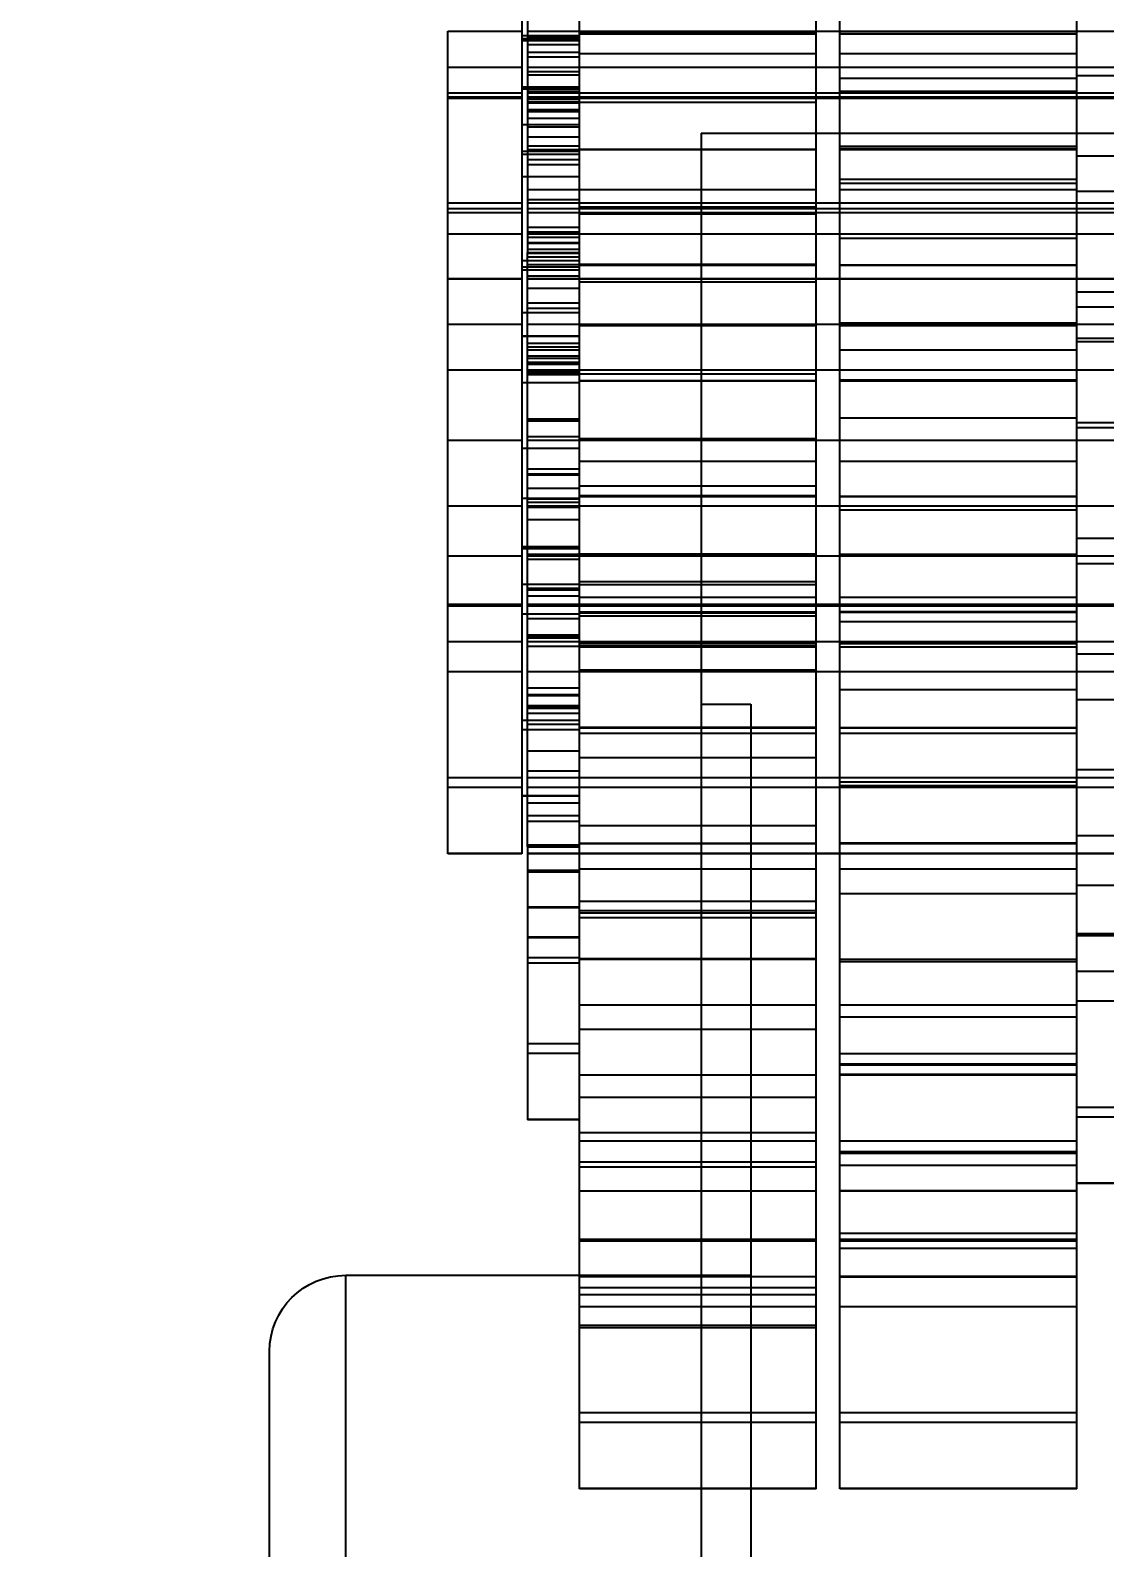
# Model space of a CAD drawing. Header units: metres. Extents: x 0 to 63075, y 0 to 44550.
# Drawn here: x 37029.35 to 37036.25, y 17355.04 to 17364.78 of the extents above; entities that cross this region are included whole.
import ezdxf

# ---------------------------------------------------------------- set-up
doc = ezdxf.new("R2010")
doc.units = ezdxf.units.M
doc.header["$LTSCALE"] = 75
doc.linetypes.add('HIDDEN2', pattern=[4.7625, 3.175, -1.5875])
doc.layers.add('SDM', color=7, linetype='Continuous')
doc.layers.add('ST1', color=7, linetype='HIDDEN2')
doc.styles.add('ROMANS', font='ROMANS.SHX')
doc.dimstyles.new('75___1-75', dxfattribs={"dimscale": 75, "dimtxt": 2.5, "dimasz": 2, "dimexe": 1.5, "dimexo": 1, "dimgap": 0.5, "dimtad": 1, "dimdec": 0, "dimzin": 12, "dimtxsty": 'ROMANS', "dimcen": 0, "dimclrd": 256, "dimclre": 256, "dimclrt": 3, "dimazin": 3, "dimtfac": 1, "dimtdec": 0, "dimtmove": 0, "dimatfit": 0, "dimfxl": 1, "dimlwd": -1, "dimlwe": -1, "dimarcsym": 0})

# ---------------------------------------------------------------- blocks, each defined once
blk = doc.blocks.new('*D28')
at = {"layer": 'Defpoints', "color": 0, "transparency": 16777216}
for p in [(33880.1055, 17728.4388), (37150.032, 17728.4388), (37007.7945, 17285.3738)]:
    blk.add_point(p, dxfattribs=at)
at = {"layer": 'SDM', "transparency": 16777216}
for p, q in [((33880.1055, 17878.4388), (33880.1055, 18585.5817)), ((37075.032, 17728.4388), (33767.6055, 17728.4388)), ((33880.1055, 17285.3738), (33880.1055, 17728.4388)), ((36932.7945, 17285.3738), (33767.6055, 17285.3738)), ((33880.1055, 17135.3738), (33880.1055, 16985.3738))]:
    blk.add_line(p, q, dxfattribs=at)
for points in [[(33855.1055, 17878.4388), (33905.1055, 17878.4388), (33880.1055, 17728.4388)], [(33855.1055, 17135.3738), (33905.1055, 17135.3738), (33880.1055, 17285.3738)]]:
    blk.add_solid(points, dxfattribs=at)
at = {"layer": 'SDM', "color": 3, "transparency": 16777216, "insert": (33748.8555, 18307.0103), "char_height": 187.5, "attachment_point": 5, "rotation": 90, "style": 'ROMANS'}
blk.add_mtext('443', dxfattribs=at)
blk = doc.blocks.new('A$C542b401d')
at = {"layer": 'ST1'}
for p, q in [((306.965, 1423.6633), (306.965, 1426.6009)), ((308.485, 1423.6633), (308.485, 1426.6009)), ((308.637, 1420.6863), (308.637, 1426.6009)), ((310.157, 1420.6863), (310.157, 1426.6009)), ((310.4891, 1426.1684), (310.4891, 1423.2182)), ((310.526, 1424.7613), (310.526, 1424.6385)), ((310.157, 1424.6385), (295.6585, 1424.6385)), ((306.965, 1424.6385), (299.035, 1424.6385)), ((308.485, 1424.6385), (306.965, 1424.6385)), ((308.485, 1424.6246), (306.965, 1424.6246)), ((306.965, 1424.6208), (308.485, 1424.6208)), ((310.4891, 1424.6385), (308.637, 1424.6385)), ((310.157, 1424.6285), (308.637, 1424.6285)), ((308.637, 1424.6208), (310.157, 1424.6208)), ((310.157, 1424.6098), (310.526, 1424.6098)), ((310.4891, 1424.6057), (310.157, 1424.6057)), ((310.526, 1424.6385), (310.526, 1420.9485)), ((311, 1424.6385), (310.526, 1424.6385)), ((311, 1423.3474), (311, 1424.6385)), ((310.526, 1424.5918), (310.157, 1424.5918)), ((310.157, 1424.5767), (310.526, 1424.5767)), ((310.4891, 1424.5547), (310.157, 1424.5547)), ((310.4891, 1424.5041), (310.157, 1424.5041)), ((310.157, 1424.4092), (295.6585, 1424.4092)), ((306.965, 1424.4092), (299.035, 1424.4092)), ((306.965, 1424.4932), (308.485, 1424.4932)), ((308.485, 1424.4092), (306.965, 1424.4092)), ((308.637, 1424.4932), (310.157, 1424.4932)), ((310.4891, 1424.4092), (308.637, 1424.4092)), ((310.4891, 1424.4747), (310.157, 1424.4747)), ((311, 1424.4092), (310.526, 1424.4092)), ((299.035, 1424.3533), (306.965, 1424.3533)), ((308.485, 1424.3383), (306.965, 1424.3383)), ((310.157, 1424.379), (310.4891, 1424.379)), ((310.4891, 1424.3583), (310.157, 1424.3583)), ((295.6585, 1424.2408), (310.157, 1424.2408)), ((310.157, 1424.2183), (295.6585, 1424.2183)), ((295.6585, 1424.2077), (310.157, 1424.2077)), ((299.035, 1424.2408), (306.965, 1424.2408)), ((306.965, 1424.2183), (299.035, 1424.2183)), ((299.035, 1424.2077), (306.965, 1424.2077)), ((308.485, 1424.2534), (306.965, 1424.2534)), ((306.965, 1424.2408), (308.485, 1424.2408)), ((308.485, 1424.2183), (306.965, 1424.2183)), ((306.965, 1424.2077), (308.485, 1424.2077)), ((308.637, 1424.2408), (310.4891, 1424.2408)), ((310.4891, 1424.2183), (308.637, 1424.2183)), ((308.637, 1424.2077), (310.4891, 1424.2077)), ((310.526, 1424.2815), (310.157, 1424.2815)), ((310.526, 1424.2695), (310.157, 1424.2695)), ((310.4891, 1424.2533), (310.157, 1424.2533)), ((310.157, 1424.2449), (310.4891, 1424.2449)), ((310.4891, 1424.2078), (310.157, 1424.2078)), ((310.526, 1424.2408), (311, 1424.2408)), ((311, 1424.2183), (310.526, 1424.2183)), ((310.526, 1424.2077), (311, 1424.2077)), ((310.157, 1424.1834), (308.637, 1424.1834)), ((310.157, 1424.2017), (310.4891, 1424.2017)), ((310.4891, 1424.1867), (310.157, 1424.1867)), ((310.157, 1424.1773), (310.4891, 1424.1773)), ((310.4891, 1424.1365), (310.157, 1424.1365)), ((310.4891, 1424.1235), (310.157, 1424.1235)), ((310.4891, 1424.0801), (310.157, 1424.0801)), ((310.526, 1424.0402), (310.157, 1424.0402)), ((310.4891, 1424.0249), (310.157, 1424.0249)), ((309.375, 1423.984), (306.605, 1423.984)), ((309.375, 1423.984), (309.375, 1394.5457)), ((310.4891, 1423.9607), (310.157, 1423.9607)), ((299.035, 1423.8369), (306.965, 1423.8369)), ((308.485, 1423.9023), (306.965, 1423.9023)), ((308.485, 1423.886), (306.965, 1423.886)), ((306.965, 1423.8783), (308.485, 1423.8783)), ((310.157, 1423.8821), (308.637, 1423.8821)), ((308.637, 1423.8783), (310.157, 1423.8783)), ((310.4891, 1423.9044), (310.157, 1423.9044)), ((310.4891, 1423.8799), (310.157, 1423.8799)), ((310.157, 1423.8673), (310.526, 1423.8673)), ((310.526, 1423.8493), (310.157, 1423.8493)), ((310.4891, 1423.8149), (310.157, 1423.8149)), ((310.4891, 1423.7828), (310.157, 1423.7828)), ((308.485, 1423.689), (306.965, 1423.689)), ((308.485, 1423.6633), (306.965, 1423.6633)), ((306.965, 1420.6863), (306.965, 1423.6633)), ((306.965, 1423.6211), (308.485, 1423.6211)), ((308.485, 1420.6863), (308.485, 1423.6633)), ((308.637, 1423.6211), (310.157, 1423.6211)), ((310.157, 1423.7046), (310.526, 1423.7046)), ((310.4891, 1423.6229), (310.157, 1423.6229)), ((310.157, 1423.5371), (295.6585, 1423.5371)), ((299.035, 1423.6108), (306.965, 1423.6108)), ((306.965, 1423.5371), (299.035, 1423.5371)), ((308.485, 1423.5371), (306.965, 1423.5371)), ((310.4891, 1423.5371), (308.637, 1423.5371)), ((310.4891, 1423.5581), (310.157, 1423.5581)), ((310.4891, 1423.537), (310.157, 1423.537)), ((311, 1423.5371), (310.526, 1423.5371)), ((295.6585, 1423.4983), (310.157, 1423.4983)), ((310.157, 1423.4758), (295.6585, 1423.4758)), ((299.035, 1423.4983), (306.965, 1423.4983)), ((306.965, 1423.4758), (299.035, 1423.4758)), ((306.965, 1423.4983), (308.485, 1423.4983)), ((308.485, 1423.4758), (306.965, 1423.4758)), ((310.157, 1423.5109), (308.637, 1423.5109)), ((308.637, 1423.4983), (310.4891, 1423.4983)), ((310.4891, 1423.4758), (308.637, 1423.4758)), ((310.157, 1423.4662), (308.637, 1423.4662)), ((310.526, 1423.4983), (311, 1423.4983)), ((311, 1423.4758), (310.526, 1423.4758)), ((295.6585, 1423.3356), (310.157, 1423.3356)), ((299.035, 1423.3356), (306.965, 1423.3356)), ((306.965, 1423.3356), (308.485, 1423.3356)), ((308.637, 1423.3356), (310.4891, 1423.3356)), ((310.4891, 1423.3812), (310.157, 1423.3812)), ((310.4891, 1423.3512), (310.157, 1423.3512)), ((310.526, 1423.3356), (311, 1423.3356)), ((311, 1420.9485), (311, 1423.3474)), ((308.485, 1423.3113), (306.965, 1423.3113)), ((310.4891, 1423.3162), (310.157, 1423.3162)), ((310.4891, 1423.2824), (310.157, 1423.2824)), ((310.157, 1423.2763), (310.4891, 1423.2763)), ((310.4891, 1423.2407), (310.157, 1423.2407)), ((310.4891, 1423.2406), (310.157, 1423.2406)), ((308.485, 1423.1396), (306.965, 1423.1396)), ((306.965, 1423.1358), (308.485, 1423.1358)), ((310.157, 1423.1435), (308.637, 1423.1435)), ((308.637, 1423.1358), (310.157, 1423.1358)), ((310.4891, 1423.2182), (310.157, 1423.2182)), ((310.4891, 1423.2138), (310.157, 1423.2138)), ((310.4891, 1423.1921), (310.157, 1423.1921)), ((310.526, 1423.1681), (310.157, 1423.1681)), ((310.4891, 1423.1429), (310.157, 1423.1429)), ((310.157, 1423.1391), (310.4891, 1423.1391)), ((310.4891, 1419.4054), (310.4891, 1423.2182)), ((310.157, 1423.052), (295.6585, 1423.052)), ((310.157, 1423.05), (295.6585, 1423.05)), ((306.965, 1423.052), (299.035, 1423.052)), ((306.965, 1423.05), (299.035, 1423.05)), ((308.485, 1423.052), (306.965, 1423.052)), ((308.485, 1423.05), (306.965, 1423.05)), ((310.4891, 1423.052), (308.637, 1423.052)), ((310.4891, 1423.05), (308.637, 1423.05)), ((310.157, 1423.1248), (310.526, 1423.1248)), ((310.526, 1423.1068), (310.157, 1423.1068)), ((310.4891, 1423.0697), (310.157, 1423.0697)), ((311, 1423.052), (310.526, 1423.052)), ((311, 1423.05), (310.526, 1423.05)), ((299.035, 1422.9648), (306.965, 1422.9648)), ((310.157, 1423.0301), (308.637, 1423.0301)), ((310.4891, 1422.9897), (310.157, 1422.9897)), ((299.035, 1422.8683), (306.965, 1422.8683)), ((310.157, 1422.894), (310.4891, 1422.894)), ((310.4891, 1422.8615), (310.157, 1422.8615)), ((295.6585, 1422.7558), (310.157, 1422.7558)), ((299.035, 1422.7558), (306.965, 1422.7558)), ((308.485, 1422.7684), (306.965, 1422.7684)), ((306.965, 1422.7558), (308.485, 1422.7558)), ((306.965, 1422.749), (308.485, 1422.749)), ((308.637, 1422.7558), (310.4891, 1422.7558)), ((308.637, 1422.749), (310.157, 1422.749)), ((310.157, 1422.8325), (310.526, 1422.8325)), ((310.4891, 1422.7599), (310.157, 1422.7599)), ((310.526, 1422.7558), (311, 1422.7558)), ((299.035, 1422.6679), (306.965, 1422.6679)), ((310.526, 1422.683), (310.157, 1422.683)), ((310.526, 1422.681), (310.157, 1422.681)), ((299.035, 1422.6463), (306.965, 1422.6463)), ((308.485, 1422.5941), (306.965, 1422.5941)), ((310.4891, 1422.6375), (310.157, 1422.6375)), ((310.4891, 1422.6141), (310.157, 1422.6141)), ((310.4891, 1422.5951), (310.157, 1422.5951)), ((310.4891, 1422.556), (310.157, 1422.556)), ((295.6585, 1422.4635), (310.157, 1422.4635)), ((299.035, 1422.4635), (306.965, 1422.4635)), ((306.965, 1422.4635), (308.485, 1422.4635)), ((308.637, 1422.4635), (310.4891, 1422.4635)), ((310.4891, 1422.5399), (310.157, 1422.5399)), ((310.4891, 1422.5141), (310.157, 1422.5141)), ((310.4891, 1422.5091), (310.157, 1422.5091)), ((310.157, 1422.5007), (310.4891, 1422.5007)), ((310.4891, 1422.4611), (310.157, 1422.4611)), ((310.526, 1422.4635), (311, 1422.4635)), ((308.485, 1422.401), (306.965, 1422.401)), ((306.965, 1422.3933), (308.485, 1422.3933)), ((310.157, 1422.4392), (308.637, 1422.4392)), ((310.157, 1422.3971), (308.637, 1422.3971)), ((308.637, 1422.3933), (310.157, 1422.3933)), ((310.4891, 1422.449), (310.157, 1422.449)), ((310.4891, 1422.4425), (310.157, 1422.4425)), ((310.4891, 1422.4356), (310.157, 1422.4356)), ((310.157, 1422.3823), (310.526, 1422.3823)), ((299.035, 1422.1258), (306.965, 1422.1258)), ((299.035, 1422.0927), (306.965, 1422.0927)), ((308.485, 1422.158), (306.965, 1422.158)), ((310.4891, 1422.1512), (310.157, 1422.1512)), ((310.4891, 1422.1453), (310.157, 1422.1453)), ((310.4891, 1422.1379), (310.157, 1422.1379)), ((295.6585, 1422.0133), (310.157, 1422.0133)), ((299.035, 1422.0133), (306.965, 1422.0133)), ((306.965, 1422.0133), (308.485, 1422.0133)), ((310.157, 1422.0259), (308.637, 1422.0259)), ((308.637, 1422.0133), (310.4891, 1422.0133)), ((310.4891, 1422.0386), (310.157, 1422.0386)), ((310.526, 1422.0133), (311, 1422.0133)), ((306.965, 1421.8769), (308.485, 1421.8769)), ((308.637, 1421.8769), (310.157, 1421.8769)), ((310.157, 1421.9603), (310.526, 1421.9603)), ((310.4891, 1421.8312), (310.157, 1421.8312)), ((310.4891, 1421.7974), (310.157, 1421.7974)), ((310.4891, 1421.7927), (310.157, 1421.7927)), ((310.157, 1421.7913), (310.4891, 1421.7913)), ((310.157, 1421.722), (308.637, 1421.722)), ((310.4891, 1421.7071), (310.157, 1421.7071)), ((295.6585, 1421.5913), (310.157, 1421.5913)), ((299.035, 1421.5913), (306.965, 1421.5913)), ((308.485, 1421.6546), (306.965, 1421.6546)), ((306.965, 1421.6508), (308.485, 1421.6508)), ((306.965, 1421.5913), (308.485, 1421.5913)), ((310.157, 1421.6585), (308.637, 1421.6585)), ((308.637, 1421.6508), (310.157, 1421.6508)), ((308.637, 1421.5913), (310.4891, 1421.5913)), ((310.157, 1421.6398), (310.526, 1421.6398)), ((310.4891, 1421.637), (310.157, 1421.637)), ((310.157, 1421.614), (310.4891, 1421.614)), ((310.157, 1421.5872), (310.4891, 1421.5872)), ((310.4891, 1421.5847), (310.157, 1421.5847)), ((310.526, 1421.5913), (311, 1421.5913)), ((308.485, 1421.5671), (306.965, 1421.5671)), ((310.4891, 1421.5048), (310.157, 1421.5048)), ((299.035, 1421.3833), (306.965, 1421.3833)), ((310.157, 1421.2859), (308.637, 1421.2859)), ((310.157, 1421.3295), (310.526, 1421.3295)), ((310.157, 1421.3175), (310.526, 1421.3175)), ((295.6585, 1421.2708), (310.157, 1421.2708)), ((299.035, 1421.2708), (306.965, 1421.2708)), ((299.035, 1421.2206), (306.965, 1421.2206)), ((308.485, 1421.2834), (306.965, 1421.2834)), ((306.965, 1421.2708), (308.485, 1421.2708)), ((308.637, 1421.2708), (310.4891, 1421.2708)), ((310.4891, 1421.2832), (310.157, 1421.2832)), ((310.4891, 1421.2506), (310.157, 1421.2506)), ((310.526, 1421.2708), (311, 1421.2708)), ((310.157, 1421.1069), (308.637, 1421.1069)), ((306.965, 1421.0048), (308.485, 1421.0048)), ((310.157, 1421.0878), (308.637, 1421.0878)), ((308.637, 1421.0048), (310.157, 1421.0048)), ((310.157, 1421.0882), (310.526, 1421.0882)), ((310.4891, 1421.0648), (310.157, 1421.0648)), ((310.4891, 1421.0549), (310.157, 1421.0549)), ((310.4891, 1421.0157), (310.157, 1421.0157)), ((295.6585, 1420.9605), (310.157, 1420.9605)), ((295.6585, 1420.9485), (310.157, 1420.9485)), ((299.035, 1420.9605), (306.965, 1420.9605)), ((299.035, 1420.9485), (306.965, 1420.9485)), ((306.965, 1420.9605), (308.485, 1420.9605)), ((306.965, 1420.9485), (308.485, 1420.9485)), ((308.485, 1420.916), (306.965, 1420.916)), ((306.965, 1420.9083), (308.485, 1420.9083)), ((308.637, 1420.9605), (310.4891, 1420.9605)), ((308.637, 1420.9485), (310.4891, 1420.9485)), ((310.157, 1420.9121), (308.637, 1420.9121)), ((308.637, 1420.9083), (310.157, 1420.9083)), ((310.157, 1420.9074), (308.637, 1420.9074)), ((310.157, 1420.8973), (310.526, 1420.8973)), ((310.526, 1420.9605), (311, 1420.9605)), ((310.526, 1420.9485), (310.526, 1419.36)), ((310.526, 1420.9485), (311, 1420.9485)), ((311, 1419.36), (311, 1420.9485)), ((308.485, 1420.8499), (306.965, 1420.8499)), ((310.157, 1420.887), (308.637, 1420.887)), ((310.4891, 1420.8699), (310.157, 1420.8699)), ((295.6585, 1420.7192), (310.157, 1420.7192)), ((299.035, 1420.7192), (306.965, 1420.7192)), ((306.965, 1420.7192), (308.485, 1420.7192)), ((306.965, 1416.8735), (306.965, 1420.7097)), ((306.965, 1420.7079), (308.485, 1420.7079)), ((308.637, 1420.7192), (310.4891, 1420.7192)), ((308.637, 1420.7079), (310.157, 1420.7079)), ((310.4891, 1420.7648), (310.157, 1420.7648)), ((310.157, 1420.7565), (310.4891, 1420.7565)), ((310.4891, 1420.7459), (310.157, 1420.7459)), ((310.526, 1420.7192), (311, 1420.7192)), ((299.035, 1420.6408), (306.965, 1420.6408)), ((306.965, 1420.6863), (308.485, 1420.6863)), ((308.485, 1416.8735), (308.485, 1420.6863)), ((310.157, 1420.6949), (308.637, 1420.6949)), ((308.637, 1418.9806), (308.637, 1420.6863)), ((308.637, 1420.6863), (310.157, 1420.6863)), ((310.4891, 1420.6925), (310.157, 1420.6925)), ((310.157, 1418.9806), (310.157, 1420.6863)), ((295.6585, 1420.5283), (310.157, 1420.5283)), ((299.035, 1420.5283), (306.965, 1420.5283)), ((306.965, 1420.5283), (308.485, 1420.5283)), ((310.157, 1420.5409), (308.637, 1420.5409)), ((308.637, 1420.5283), (310.4891, 1420.5283)), ((310.526, 1420.5283), (311, 1420.5283)), ((308.485, 1420.4138), (306.965, 1420.4138)), ((310.4891, 1420.4255), (310.157, 1420.4255)), ((299.035, 1420.3485), (306.965, 1420.3485)), ((309.0562, 1420.3195), (309.0562, 1396.4009)), ((309.375, 1420.3195), (309.0562, 1420.3195)), ((310.4891, 1420.383), (310.157, 1420.383)), ((310.4891, 1420.3768), (310.157, 1420.3768)), ((310.4891, 1420.3124), (310.157, 1420.3124)), ((310.157, 1420.3063), (310.4891, 1420.3063)), ((310.4891, 1420.2944), (310.157, 1420.2944)), ((310.4891, 1420.2635), (310.157, 1420.2635)), ((310.157, 1420.2161), (310.526, 1420.2161)), ((308.485, 1420.1697), (306.965, 1420.1697)), ((306.965, 1420.1658), (308.485, 1420.1658)), ((306.965, 1420.1327), (308.485, 1420.1327)), ((310.157, 1420.1735), (308.637, 1420.1735)), ((308.637, 1420.1658), (310.157, 1420.1658)), ((308.637, 1420.1327), (310.157, 1420.1327)), ((310.4891, 1420.1926), (310.157, 1420.1926)), ((310.157, 1420.1548), (310.526, 1420.1548)), ((310.4891, 1420.0198), (310.157, 1420.0198)), ((310.157, 1419.9778), (308.637, 1419.9778)), ((295.6585, 1419.8471), (310.157, 1419.8471)), ((299.035, 1419.8983), (306.965, 1419.8983)), ((299.035, 1419.8471), (306.965, 1419.8471)), ((306.965, 1419.8471), (308.485, 1419.8471)), ((308.637, 1419.8471), (310.4891, 1419.8471)), ((310.4891, 1419.8927), (310.157, 1419.8927)), ((310.526, 1419.8471), (311, 1419.8471)), ((295.6585, 1419.7858), (310.157, 1419.7858)), ((299.035, 1419.7858), (306.965, 1419.7858)), ((308.485, 1419.8228), (306.965, 1419.8228)), ((308.485, 1419.7984), (306.965, 1419.7984)), ((306.965, 1419.7858), (308.485, 1419.7858)), ((308.637, 1419.7858), (310.4891, 1419.7858)), ((310.157, 1419.731), (310.526, 1419.731)), ((310.157, 1419.729), (310.526, 1419.729)), ((310.526, 1419.7858), (311, 1419.7858)), ((310.4891, 1419.6876), (310.157, 1419.6876)), ((310.157, 1419.5417), (308.637, 1419.5417)), ((310.4891, 1419.6062), (310.157, 1419.6062)), ((310.4891, 1419.5699), (310.157, 1419.5699)), ((299.035, 1419.4763), (306.965, 1419.4763)), ((295.6585, 1419.362), (310.157, 1419.362)), ((295.6585, 1419.36), (310.157, 1419.36)), ((299.035, 1419.362), (306.965, 1419.362)), ((299.035, 1419.36), (306.965, 1419.36)), ((308.485, 1419.431), (306.965, 1419.431)), ((306.965, 1419.4233), (308.485, 1419.4233)), ((306.965, 1419.362), (308.485, 1419.362)), ((306.965, 1419.36), (308.485, 1419.36)), ((310.157, 1419.4272), (308.637, 1419.4272)), ((308.637, 1419.4233), (310.157, 1419.4233)), ((308.637, 1419.362), (310.4891, 1419.362)), ((308.637, 1419.36), (310.4891, 1419.36)), ((310.4891, 1419.4182), (310.157, 1419.4182)), ((310.4891, 1419.4054), (310.157, 1419.4054)), ((310.4891, 1419.4054), (310.4891, 1419.2415)), ((310.526, 1419.362), (311, 1419.362)), ((310.526, 1419.36), (311, 1419.36)), ((306.965, 1419.2606), (308.485, 1419.2606)), ((308.637, 1419.2606), (310.157, 1419.2606)), ((310.157, 1419.2535), (310.4891, 1419.2535)), ((310.157, 1419.2415), (310.4891, 1419.2415)), ((310.4891, 1419.2535), (310.4891, 1417.653)), ((299.035, 1419.1558), (306.965, 1419.1558)), ((308.485, 1419.1056), (306.965, 1419.1056)), ((310.157, 1419.0559), (308.637, 1419.0559)), ((310.157, 1418.9962), (308.637, 1418.9962)), ((310.157, 1418.9806), (308.637, 1418.9806)), ((308.637, 1416.8735), (308.637, 1418.9806)), ((310.157, 1418.9507), (308.637, 1418.9507)), ((310.4891, 1419.0206), (310.157, 1419.0206)), ((310.157, 1419.0122), (310.4891, 1419.0122)), ((310.157, 1416.8735), (310.157, 1418.9806)), ((299.035, 1418.8455), (306.965, 1418.8455)), ((299.035, 1418.8335), (306.965, 1418.8335)), ((310.4891, 1418.8274), (310.157, 1418.8274)), ((310.157, 1418.8213), (310.4891, 1418.8213)), ((308.485, 1418.6847), (306.965, 1418.6847)), ((306.965, 1418.6808), (308.485, 1418.6808)), ((308.485, 1418.6696), (306.965, 1418.6696)), ((310.157, 1418.6885), (308.637, 1418.6885)), ((308.637, 1418.6808), (310.157, 1418.6808)), ((310.4891, 1418.6954), (310.157, 1418.6954)), ((310.4891, 1418.6606), (310.157, 1418.6606)), ((299.035, 1418.6042), (306.965, 1418.6042)), ((299.035, 1418.4133), (306.965, 1418.4133)), ((306.965, 1418.3885), (308.485, 1418.3885)), ((308.637, 1418.3885), (310.157, 1418.3885)), ((308.485, 1418.3134), (306.965, 1418.3134)), ((310.157, 1418.2335), (308.637, 1418.2335)), ((308.485, 1418.0786), (306.965, 1418.0786)), ((310.4891, 1418.1427), (310.157, 1418.1427)), ((310.4891, 1418.0808), (310.157, 1418.0808)), ((308.485, 1418.0126), (306.965, 1418.0126)), ((308.485, 1418.0046), (306.965, 1418.0046)), ((308.485, 1417.946), (306.965, 1417.946)), ((306.965, 1417.9383), (308.485, 1417.9383)), ((310.157, 1417.9422), (308.637, 1417.9422)), ((308.637, 1417.9383), (310.157, 1417.9383)), ((310.157, 1417.7975), (308.637, 1417.7975)), ((299.035, 1417.7321), (306.965, 1417.7321)), ((299.035, 1417.6708), (306.965, 1417.6708)), ((310.4891, 1417.657), (310.157, 1417.657)), ((310.4891, 1417.6556), (310.157, 1417.6556)), ((310.157, 1417.655), (310.4891, 1417.655)), ((310.157, 1417.653), (310.4891, 1417.653)), ((306.965, 1417.5163), (308.485, 1417.5163)), ((310.157, 1417.5709), (308.637, 1417.5709)), ((308.637, 1417.5163), (310.157, 1417.5163)), ((308.485, 1417.449), (306.965, 1417.449)), ((308.485, 1417.439), (306.965, 1417.439)), ((308.485, 1417.3614), (306.965, 1417.3614)), ((310.157, 1417.3828), (308.637, 1417.3828)), ((310.157, 1417.3513), (308.637, 1417.3513)), ((299.035, 1417.247), (306.965, 1417.247)), ((299.035, 1417.245), (306.965, 1417.245)), ((308.485, 1417.1997), (306.965, 1417.1997)), ((306.965, 1417.1958), (308.485, 1417.1958)), ((308.637, 1417.1958), (310.157, 1417.1958)), ((308.485, 1416.9254), (306.965, 1416.9254)), ((308.485, 1416.6448), (308.485, 1416.9254)), ((306.965, 1416.8855), (308.485, 1416.8855)), ((306.965, 1416.6448), (306.965, 1416.8735)), ((306.965, 1416.8735), (308.485, 1416.8735)), ((308.485, 1416.8284), (306.965, 1416.8284)), ((308.637, 1416.8855), (310.157, 1416.8855)), ((308.637, 1415.285), (308.637, 1416.8735)), ((308.637, 1416.8735), (310.157, 1416.8735)), ((310.157, 1415.285), (310.157, 1416.8735)), ((308.485, 1416.6498), (306.965, 1416.6498)), ((308.485, 1416.6448), (306.965, 1416.6448)), ((306.965, 1415.285), (306.965, 1416.6448)), ((306.965, 1416.6442), (308.485, 1416.6442)), ((308.485, 1415.285), (308.485, 1416.6448)), ((308.637, 1416.6442), (310.157, 1416.6442)), ((311.6564, 1416.655), (309.0562, 1416.655)), ((311.6564, 1404.44), (311.6564, 1416.655)), ((311.6564, 1398.2561), (311.6564, 1416.6547)), ((310.157, 1416.5774), (308.637, 1416.5774)), ((310.157, 1416.5311), (308.637, 1416.5311)), ((306.965, 1416.4533), (308.485, 1416.4533)), ((308.637, 1416.4533), (310.157, 1416.4533)), ((310.157, 1416.3339), (308.637, 1416.3339)), ((310.157, 1416.3192), (308.637, 1416.3192)), ((312.145, 1398.5034), (312.145, 1416.1664)), ((306.965, 1415.7721), (308.485, 1415.7721)), ((308.637, 1415.7721), (310.157, 1415.7721)), ((306.965, 1415.7108), (308.485, 1415.7108)), ((308.637, 1415.7108), (310.157, 1415.7108)), ((306.965, 1415.287), (308.485, 1415.287)), ((306.965, 1415.285), (308.485, 1415.285)), ((308.637, 1415.287), (310.157, 1415.287)), ((308.637, 1415.285), (310.157, 1415.285))]:
    blk.add_line(p, q, dxfattribs=at)
blk.add_arc((311.6564, 1416.1664), 0.4886, 0, 90, dxfattribs=at)

msp = doc.modelspace()

# ---------------------------------------------------------------- block references
at = {"layer": 'SDM', "xscale": -1}
msp.add_blockref('A$C542b401d', (37343.032, 15940.1363), dxfattribs=at)

# ---------------------------------------------------------------- dimensions: what is measured, and where the dimension line sits
at = {"layer": 'SDM'}
dim = msp.add_linear_dim(base=(33880.1055, 17728.4388), p1=(37007.7945, 17285.3738), p2=(37150.032, 17728.4388), angle=90, dimstyle='75___1-75', dxfattribs=at)
dim.commit()
dim.dimension.update_dxf_attribs({"geometry": '*D28', "text_midpoint": (33748.8555, 18307.0103)})

doc.saveas('drawing.dxf')
